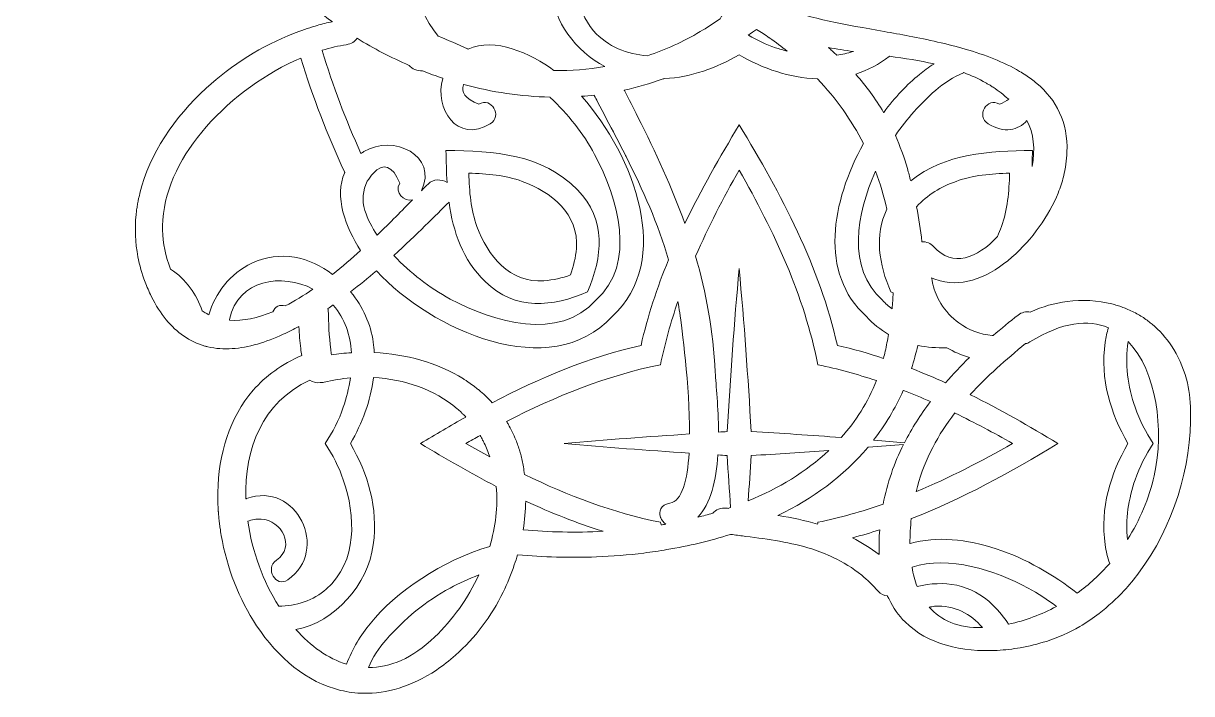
# Model space of a CAD drawing. Header units: inches. Extents: x -812 to 7891, y -3575 to 2748.
# Drawn here: x 3704.7 to 4146.3, y -1507 to -1253.6 of the extents above; entities that cross this region are included whole.
import ezdxf

# ---------------------------------------------------------------- set-up
doc = ezdxf.new("R2010")
doc.units = ezdxf.units.IN
doc.header["$MEASUREMENT"] = 0
doc.layers.add('Layer 1', color=7, linetype='Continuous')

# ---------------------------------------------------------------- blocks, each defined once
blk = doc.blocks.new('block 34')
at = {"layer": 'Layer 1', "lineweight": 0}
for points, knots in [([(4144.35, -1388.11), (4143.11, -1383.34), (4141.14, -1379.15), (4138.68, -1375.46), (4136.6, -1372.36), (4134.17, -1369.63), (4131.43, -1367.31), (4130.93, -1366.9), (4130.43, -1366.51), (4129.92, -1366.13), (4128.71, -1365.21), (4127.44, -1364.37), (4126.13, -1363.61), (4124.69, -1362.78), (4123.19, -1362.07), (4121.65, -1361.45), (4121.35, -1361.33), (4121.06, -1361.21), (4120.76, -1361.1), (4120.46, -1360.98), (4120.16, -1360.87), (4119.86, -1360.77), (4119.61, -1360.68), (4119.36, -1360.59), (4119.11, -1360.5), (4118.45, -1360.29), (4117.79, -1360.08), (4117.12, -1359.89), (4116.81, -1359.8), (4116.5, -1359.72), (4116.19, -1359.64), (4110.82, -1358.24), (4105.07, -1357.91), (4099.24, -1358.7), (4094.6, -1359.33), (4089.91, -1360.6), (4085.33, -1362.68), (4083.73, -1362.47), (4082.03, -1362.76), (4080.69, -1363.83), (4077.49, -1366.36), (4074.38, -1368.95), (4071.31, -1371.6), (4071.18, -1371.59), (4071.11, -1371.53), (4070.96, -1371.51), (4066.34, -1371.16), (4062.02, -1369.44), (4058.37, -1366.82), (4055.59, -1364.83), (4053.27, -1362.3), (4051.49, -1359.42), (4050.11, -1357.18), (4049.08, -1354.75), (4048.49, -1352.18), (4048.38, -1351.66), (4048.26, -1351.14), (4048.18, -1350.61), (4048.12, -1350.32), (4048.04, -1350.04), (4048, -1349.75), (4049.09, -1350.25), (4050.2, -1350.62), (4051.31, -1350.92), (4060.51, -1353.38), (4070.19, -1349.1), (4078.39, -1341.97), (4086.07, -1335.29), (4092.43, -1326.13), (4095.86, -1317.71), (4096.71, -1315.61), (4097.39, -1313.55), (4097.86, -1311.6), (4098.65, -1308.26), (4099.06, -1305.15), (4099.18, -1302.23), (4099.63, -1290.83), (4095.17, -1282.52), (4087.77, -1276.27), (4086.46, -1275.17), (4085.07, -1274.13), (4083.59, -1273.15), (4082.83, -1272.64), (4082.04, -1272.16), (4081.24, -1271.69), (4075.3, -1268.17), (4068.27, -1265.47), (4060.71, -1263.28), (4053.92, -1261.31), (4046.73, -1259.74), (4039.55, -1258.36), (4036.36, -1257.75), (4033.19, -1257.17), (4030.06, -1256.61), (4015.41, -1253.99), (4001.67, -1251.73), (3992.64, -1247.83), (3992.6, -1247.81), (3992.57, -1247.8), (3992.53, -1247.78), (3994.65, -1246.05), (3996.74, -1244.26), (3998.79, -1242.42), (4001.02, -1240.43), (4003.2, -1238.37), (4005.33, -1236.26), (4010.66, -1230.99), (4015.62, -1225.37), (4020.17, -1219.5), (4021.98, -1217.17), (4023.71, -1214.81), (4025.37, -1212.41), (4025.71, -1211.91), (4026.08, -1211.43), (4026.41, -1210.94), (4026.96, -1210.13), (4027.46, -1209.29), (4027.99, -1208.47), (4035.4, -1196.97), (4041.04, -1184.72), (4044.22, -1172.13), (4045.92, -1165.42), (4046.94, -1158.62), (4047.13, -1151.79), (4047.23, -1147.93), (4047.02, -1144.07), (4046.58, -1140.21), (4046.41, -1138.63), (4046.27, -1137.04), (4046, -1135.46), (4057.05, -1138.42), (4066.29, -1129.47), (4072.51, -1119.79), (4072.72, -1119.47), (4072.93, -1119.16), (4073.12, -1118.84), (4074.54, -1116.54), (4075.83, -1114.14), (4076.99, -1111.66), (4077.15, -1111.31), (4077.3, -1110.95), (4077.46, -1110.59), (4080.12, -1104.66), (4082.06, -1098.32), (4083.21, -1091.82), (4084.87, -1082.4), (4084.9, -1072.68), (4083.25, -1063.46), (4082.73, -1060.61), (4082.07, -1057.81), (4081.23, -1055.08), (4080.93, -1054.1), (4080.56, -1053.19), (4080.21, -1052.26), (4076.14, -1041.21), (4069.19, -1033.62), (4060.61, -1028.95), (4057.06, -1027.02), (4053.26, -1025.57), (4049.26, -1024.6), (4049.23, -1024.59), (4049.19, -1024.58), (4049.16, -1024.58), (4048.73, -1024.47), (4048.3, -1024.38), (4047.87, -1024.29), (4047.62, -1024.23), (4047.37, -1024.18), (4047.12, -1024.13), (4046.8, -1024.06), (4046.48, -1024), (4046.16, -1023.95), (4045.71, -1023.86), (4045.25, -1023.79), (4044.79, -1023.72), (4044.23, -1023.63), (4043.66, -1023.55), (4043.09, -1023.48), (4043.01, -1023.47), (4042.94, -1023.46), (4042.86, -1023.45), (4041.96, -1023.34), (4041.04, -1023.25), (4040.13, -1023.18), (4040.03, -1023.18), (4039.94, -1023.17), (4039.84, -1023.17), (4017.92, -1021.62), (3992.94, -1031.59), (3977.59, -1047.7), (3976.09, -1049.27), (3974.7, -1050.9), (3973.4, -1052.58), (3970, -1056.98), (3967.27, -1061.72), (3965.5, -1066.75), (3965.49, -1066.86), (3965.51, -1066.92), (3965.47, -1067.02), (3961.28, -1066.21), (3957.02, -1065.56), (3952.75, -1064.96), (3949.52, -1064.51), (3946.28, -1064.1), (3943.03, -1063.75), (3939.31, -1063.34), (3935.6, -1062.99), (3931.9, -1062.68), (3927.62, -1062.32), (3923.37, -1062.01), (3919.17, -1061.74), (3908.52, -1061.05), (3898.2, -1060.56), (3888.7, -1059.9), (3888.61, -1059.8), (3888.52, -1059.7), (3888.43, -1059.61), (3888.32, -1059.5), (3888.2, -1059.4), (3888.08, -1059.3), (3887.18, -1058.56), (3885.93, -1058.15), (3884.25, -1058.34), (3881.64, -1058.64), (3879.03, -1058.98), (3876.43, -1059.33), (3867.31, -1060.59), (3858.31, -1062.21), (3849.58, -1064.48), (3842.9, -1066.22), (3836.39, -1068.34), (3830.06, -1070.94), (3830.06, -1070.94), (3830.05, -1070.95), (3830.05, -1070.95), (3829.46, -1069.65), (3828.8, -1068.41), (3828.13, -1067.18), (3826.71, -1064.6), (3825.12, -1062.18), (3823.38, -1059.89), (3821.72, -1057.7), (3819.92, -1055.64), (3818, -1053.71), (3817.54, -1053.25), (3817.07, -1052.8), (3816.6, -1052.35), (3813.66, -1049.58), (3810.46, -1047.11), (3807.05, -1044.95), (3806.63, -1044.68), (3806.21, -1044.42), (3805.79, -1044.17), (3805.38, -1043.91), (3804.95, -1043.66), (3804.52, -1043.42), (3804.12, -1043.19), (3803.73, -1042.97), (3803.34, -1042.75), (3803.24, -1042.69), (3803.13, -1042.63), (3803.01, -1042.57), (3802.65, -1042.37), (3802.28, -1042.18), (3801.92, -1041.99), (3801.23, -1041.63), (3800.53, -1041.28), (3799.82, -1040.93), (3799.79, -1040.92), (3799.76, -1040.9), (3799.73, -1040.89), (3799.05, -1040.57), (3798.36, -1040.25), (3797.67, -1039.94), (3796.93, -1039.62), (3796.19, -1039.3), (3795.43, -1039.01), (3795.13, -1038.89), (3794.83, -1038.77), (3794.53, -1038.66), (3794.09, -1038.48), (3793.64, -1038.31), (3793.19, -1038.15), (3793.11, -1038.12), (3793.04, -1038.09), (3792.96, -1038.06), (3792.66, -1037.95), (3792.36, -1037.85), (3792.06, -1037.75), (3790.55, -1037.22), (3789.02, -1036.75), (3787.47, -1036.33), (3786.35, -1036.01), (3785.22, -1035.73), (3784.08, -1035.48), (3784.05, -1035.48), (3784.01, -1035.47), (3783.98, -1035.46), (3783.01, -1035.24), (3782.04, -1035.04), (3781.06, -1034.86), (3780.86, -1034.82), (3780.65, -1034.79), (3780.45, -1034.76), (3778.26, -1034.36), (3776.04, -1034.05), (3773.83, -1033.87), (3770.88, -1033.61), (3767.93, -1033.54), (3764.99, -1033.63), (3755.24, -1033.94), (3745.65, -1036.14), (3737.08, -1040.34), (3733.89, -1041.9), (3730.86, -1043.74), (3728.01, -1045.87), (3727.71, -1046.1), (3727.41, -1046.32), (3727.11, -1046.55), (3725.81, -1047.55), (3724.55, -1048.61), (3723.33, -1049.74), (3722.38, -1050.62), (3721.46, -1051.54), (3720.56, -1052.49), (3720.02, -1053.06), (3719.5, -1053.64), (3718.99, -1054.23), (3717.45, -1056.02), (3716, -1057.92), (3714.67, -1059.94), (3714.4, -1060.35), (3714.13, -1060.77), (3713.87, -1061.19), (3713.61, -1061.62), (3713.35, -1062.04), (3713.09, -1062.47), (3712.78, -1063), (3712.47, -1063.54), (3712.18, -1064.08), (3711.02, -1066.2), (3709.96, -1068.42), (3709.05, -1070.78), (3708.76, -1071.53), (3708.51, -1072.29), (3708.25, -1073.06), (3708.22, -1073.16), (3708.18, -1073.27), (3708.15, -1073.37), (3707.88, -1074.21), (3707.63, -1075.05), (3707.4, -1075.9), (3706.94, -1077.6), (3706.56, -1079.33), (3706.26, -1081.08), (3706.12, -1081.95), (3705.99, -1082.83), (3705.88, -1083.71), (3704.71, -1093.41), (3705.96, -1103.54), (3709.21, -1112.99), (3710.12, -1115.65), (3711.2, -1118.24), (3712.41, -1120.76), (3715.07, -1126.29), (3718.4, -1131.43), (3722.32, -1135.91), (3726.16, -1140.28), (3730.57, -1144), (3735.41, -1146.88), (3745.29, -1152.75), (3757.02, -1154.99), (3769.72, -1151.42), (3769.72, -1151.44), (3769.72, -1151.47), (3769.71, -1151.49), (3769.54, -1153.21), (3769.4, -1154.93), (3769.32, -1156.64), (3769.33, -1156.66), (3769.33, -1156.68), (3769.32, -1156.69), (3769.06, -1161.6), (3769.16, -1166.46), (3769.65, -1171.17), (3769.73, -1171.93), (3769.82, -1172.69), (3769.91, -1173.45), (3770.08, -1174.83), (3770.29, -1176.19), (3770.54, -1177.53), (3770.69, -1178.4), (3770.86, -1179.26), (3771.04, -1180.11), (3771.24, -1181.03), (3771.45, -1181.95), (3771.67, -1182.86), (3771.87, -1183.68), (3772.08, -1184.49), (3772.3, -1185.3), (3772.53, -1186.16), (3772.77, -1187.02), (3773.03, -1187.87), (3773.28, -1188.73), (3773.55, -1189.58), (3773.83, -1190.43), (3776.16, -1197.57), (3779.23, -1204.42), (3782.96, -1210.94), (3789.18, -1221.82), (3797.2, -1231.76), (3806.5, -1240.54), (3811.18, -1244.96), (3816.17, -1249.11), (3821.44, -1252.91), (3821.41, -1252.92), (3821.39, -1252.92), (3821.36, -1252.93), (3821.17, -1252.97), (3820.97, -1253.03), (3820.78, -1253.07), (3818.86, -1253.49), (3816.94, -1253.99), (3815.01, -1254.56), (3812.29, -1255.35), (3809.57, -1256.29), (3806.87, -1257.35), (3795.01, -1262.03), (3783.52, -1269.17), (3773.83, -1278.03), (3761.72, -1289.11), (3752.43, -1302.84), (3748.76, -1317.69), (3748.73, -1317.8), (3748.7, -1317.91), (3748.68, -1318.01), (3748.59, -1318.38), (3748.51, -1318.75), (3748.43, -1319.12), (3748.33, -1319.53), (3748.24, -1319.94), (3748.16, -1320.36), (3748.16, -1320.36), (3748.15, -1320.37), (3748.16, -1320.38), (3748.04, -1320.98), (3747.92, -1321.59), (3747.82, -1322.2), (3747.72, -1322.82), (3747.63, -1323.43), (3747.54, -1324.05), (3747.46, -1324.67), (3747.39, -1325.28), (3747.32, -1325.9), (3746.8, -1331.13), (3746.99, -1336.45), (3748.02, -1341.81), (3748.63, -1344.99), (3749.52, -1348.18), (3750.75, -1351.37), (3751.43, -1353.16), (3752.18, -1354.95), (3753.07, -1356.74), (3756.52, -1363.68), (3760.64, -1368.49), (3765.22, -1371.68), (3767.8, -1373.48), (3770.51, -1374.75), (3773.35, -1375.54), (3773.51, -1375.59), (3773.67, -1375.66), (3773.83, -1375.7), (3774.02, -1375.75), (3774.21, -1375.8), (3774.4, -1375.84), (3777.37, -1376.55), (3780.47, -1376.73), (3783.65, -1376.52), (3789.85, -1376.12), (3796.36, -1374.14), (3802.94, -1371.1), (3804.91, -1370.19), (3806.89, -1369.21), (3808.87, -1368.13), (3808.87, -1368.17), (3808.87, -1368.21), (3808.88, -1368.25), (3809.02, -1371.02), (3809.23, -1373.79), (3809.56, -1376.53), (3809.67, -1377.41), (3809.78, -1378.28), (3809.91, -1379.15), (3802.38, -1382.33), (3796.33, -1386.84), (3791.61, -1392.27), (3782.59, -1402.66), (3778.46, -1416.46), (3778.22, -1430.86), (3778.22, -1431.16), (3778.21, -1431.46), (3778.21, -1431.76), (3778.21, -1432.24), (3778.21, -1432.73), (3778.21, -1433.21), (3778.22, -1434.05), (3778.24, -1434.88), (3778.27, -1435.72), (3778.28, -1436.06), (3778.3, -1436.39), (3778.32, -1436.72), (3778.34, -1437.18), (3778.36, -1437.64), (3778.4, -1438.1), (3778.41, -1438.21), (3778.41, -1438.33), (3778.42, -1438.45), (3778.47, -1439.07), (3778.52, -1439.68), (3778.58, -1440.3), (3778.62, -1440.74), (3778.67, -1441.17), (3778.71, -1441.61), (3778.72, -1441.65), (3778.72, -1441.69), (3778.73, -1441.73), (3778.78, -1442.16), (3778.83, -1442.6), (3778.89, -1443.03), (3778.94, -1443.49), (3779, -1443.94), (3779.07, -1444.4), (3779.2, -1445.31), (3779.34, -1446.22), (3779.5, -1447.13), (3781.63, -1459.38), (3786.3, -1471.31), (3792.87, -1481.26), (3800.94, -1493.45), (3811.9, -1502.64), (3824.64, -1505.71), (3827.45, -1506.38), (3830.33, -1506.77), (3833.3, -1506.81), (3841.95, -1506.96), (3851.22, -1504.31), (3860.85, -1498.02), (3863.38, -1496.36), (3865.75, -1494.45), (3868.04, -1492.44), (3875.47, -1485.91), (3881.59, -1477.68), (3886.07, -1468.56), (3887.7, -1465.23), (3889.09, -1461.79), (3890.28, -1458.27), (3890.71, -1456.99), (3891.18, -1455.72), (3891.55, -1454.42), (3901.16, -1455.33), (3911.19, -1455.65), (3921.33, -1455.26), (3927.3, -1455.04), (3933.31, -1454.53), (3939.29, -1453.79), (3942.19, -1453.43), (3945.07, -1452.99), (3947.95, -1452.51), (3956.14, -1451.12), (3964.22, -1449.27), (3972.01, -1446.76), (3972.25, -1446.79), (3972.47, -1446.82), (3972.71, -1446.84), (3974.43, -1447.06), (3976.14, -1447.27), (3977.84, -1447.49), (3986.46, -1448.57), (3994.85, -1449.78), (4002.71, -1452.26), (4005.5, -1453.14), (4008.21, -1454.2), (4010.86, -1455.46), (4014.6, -1457.24), (4018.19, -1459.43), (4021.59, -1462.22), (4023.75, -1463.99), (4025.84, -1465.97), (4027.83, -1468.24), (4027.83, -1468.25), (4027.84, -1468.25), (4027.84, -1468.25), (4028.75, -1469.31), (4030, -1469.83), (4031.32, -1470.03), (4031.34, -1470.08), (4031.36, -1470.13), (4031.38, -1470.17), (4031.44, -1470.3), (4031.51, -1470.43), (4031.57, -1470.55), (4031.58, -1470.59), (4031.6, -1470.62), (4031.63, -1470.66), (4031.74, -1470.86), (4031.85, -1471.06), (4031.95, -1471.27), (4033.53, -1474.58), (4035.55, -1477.43), (4037.97, -1479.83), (4046.49, -1488.31), (4059.56, -1491.36), (4072.86, -1490.61), (4075.77, -1490.45), (4078.68, -1490.1), (4081.56, -1489.59), (4084.91, -1488.99), (4088.22, -1488.2), (4091.4, -1487.19), (4095.86, -1485.76), (4100.07, -1483.87), (4104.03, -1481.58), (4106.6, -1480.1), (4109.01, -1478.4), (4111.36, -1476.6), (4114.74, -1474.01), (4117.89, -1471.14), (4120.79, -1468), (4122.73, -1465.91), (4124.54, -1463.69), (4126.27, -1461.4), (4139.41, -1443.87), (4146.31, -1420.96), (4145.94, -1400.09), (4145.86, -1395.79), (4145.3, -1391.8), (4144.35, -1388.11)], [0, 0, 0, 0, 1, 1, 1, 2, 2, 2, 3, 3, 3, 4, 4, 4, 5, 5, 5, 6, 6, 6, 7, 7, 7, 8, 8, 8, 9, 9, 9, 10, 10, 10, 11, 11, 11, 12, 12, 12, 13, 13, 13, 14, 14, 14, 15, 15, 15, 16, 16, 16, 17, 17, 17, 18, 18, 18, 19, 19, 19, 20, 20, 20, 21, 21, 21, 22, 22, 22, 23, 23, 23, 24, 24, 24, 25, 25, 25, 26, 26, 26, 27, 27, 27, 28, 28, 28, 29, 29, 29, 30, 30, 30, 31, 31, 31, 32, 32, 32, 33, 33, 33, 34, 34, 34, 35, 35, 35, 36, 36, 36, 37, 37, 37, 38, 38, 38, 39, 39, 39, 40, 40, 40, 41, 41, 41, 42, 42, 42, 43, 43, 43, 44, 44, 44, 45, 45, 45, 46, 46, 46, 47, 47, 47, 48, 48, 48, 49, 49, 49, 50, 50, 50, 51, 51, 51, 52, 52, 52, 53, 53, 53, 54, 54, 54, 55, 55, 55, 56, 56, 56, 57, 57, 57, 58, 58, 58, 59, 59, 59, 60, 60, 60, 61, 61, 61, 62, 62, 62, 63, 63, 63, 64, 64, 64, 65, 65, 65, 66, 66, 66, 67, 67, 67, 68, 68, 68, 69, 69, 69, 70, 70, 70, 71, 71, 71, 72, 72, 72, 73, 73, 73, 74, 74, 74, 75, 75, 75, 76, 76, 76, 77, 77, 77, 78, 78, 78, 79, 79, 79, 80, 80, 80, 81, 81, 81, 82, 82, 82, 83, 83, 83, 84, 84, 84, 85, 85, 85, 86, 86, 86, 87, 87, 87, 88, 88, 88, 89, 89, 89, 90, 90, 90, 91, 91, 91, 92, 92, 92, 93, 93, 93, 94, 94, 94, 95, 95, 95, 96, 96, 96, 97, 97, 97, 98, 98, 98, 99, 99, 99, 100, 100, 100, 101, 101, 101, 102, 102, 102, 103, 103, 103, 104, 104, 104, 105, 105, 105, 106, 106, 106, 107, 107, 107, 108, 108, 108, 109, 109, 109, 110, 110, 110, 111, 111, 111, 112, 112, 112, 113, 113, 113, 114, 114, 114, 115, 115, 115, 116, 116, 116, 117, 117, 117, 118, 118, 118, 119, 119, 119, 120, 120, 120, 121, 121, 121, 122, 122, 122, 123, 123, 123, 124, 124, 124, 125, 125, 125, 126, 126, 126, 127, 127, 127, 128, 128, 128, 129, 129, 129, 130, 130, 130, 131, 131, 131, 132, 132, 132, 133, 133, 133, 134, 134, 134, 135, 135, 135, 136, 136, 136, 137, 137, 137, 138, 138, 138, 139, 139, 139, 140, 140, 140, 141, 141, 141, 142, 142, 142, 143, 143, 143, 144, 144, 144, 145, 145, 145, 146, 146, 146, 147, 147, 147, 148, 148, 148, 149, 149, 149, 150, 150, 150, 151, 151, 151, 152, 152, 152, 153, 153, 153, 154, 154, 154, 155, 155, 155, 156, 156, 156, 157, 157, 157, 158, 158, 158, 159, 159, 159, 160, 160, 160, 161, 161, 161, 162, 162, 162, 163, 163, 163, 164, 164, 164, 165, 165, 165, 166, 166, 166, 167, 167, 167, 168, 168, 168, 169, 169, 169, 170, 170, 170, 171, 171, 171, 172, 172, 172, 173, 173, 173, 174, 174, 174, 175, 175, 175, 176, 176, 176, 177, 177, 177, 178, 178, 178, 179, 179, 179, 180, 180, 180, 181, 181, 181, 182, 182, 182, 183, 183, 183, 184, 184, 184, 185, 185, 185, 186, 186, 186, 187, 187, 187, 188, 188, 188, 189, 189, 189, 190, 190, 190, 191, 191, 191, 192, 192, 192, 193, 193, 193, 194, 194, 194, 195, 195, 195, 196, 196, 196, 197, 197, 197, 198, 198, 198, 199, 199, 199, 200, 200, 200, 201, 201, 201, 202, 202, 202, 203, 203, 203, 204, 204, 204, 205, 205, 205, 206, 206, 206, 207, 207, 207, 208, 208, 208, 209, 209, 209, 210, 210, 210, 211, 211, 211, 212, 212, 212, 212]), ([(3975.77, -1210.94), (3979.21, -1223.92), (3977.63, -1237.95), (3968.62, -1250.89), (3968.39, -1251.23), (3968.24, -1251.54), (3968.08, -1251.87), (3965.52, -1253.61), (3963.01, -1255.23), (3960.56, -1256.68), (3954.08, -1260.52), (3947.39, -1263.52), (3940.57, -1265.81), (3932.94, -1265.25), (3925.69, -1262.52), (3920.25, -1256.33), (3916.82, -1252.41), (3914.64, -1247.16), (3914, -1241.85), (3913.99, -1241.8), (3913.99, -1241.76), (3913.98, -1241.71), (3917.16, -1241.61), (3920.21, -1241.15), (3923.16, -1240.39), (3923.17, -1240.44), (3923.18, -1240.48), (3923.2, -1240.53), (3923.31, -1240.94), (3923.5, -1241.37), (3923.8, -1241.8), (3934.94, -1257.8), (3961.36, -1245.16), (3954.49, -1226.11), (3948.98, -1210.84), (3934.39, -1208.15), (3922.37, -1213.51), (3922.34, -1213.53), (3922.32, -1213.54), (3922.29, -1213.55), (3922.23, -1212.68), (3922.19, -1211.81), (3922.13, -1210.94), (3922.09, -1210.45), (3922.08, -1209.96), (3922.03, -1209.47), (3922, -1209.06), (3921.97, -1208.61), (3921.94, -1208.17), (3921.95, -1208.18), (3921.97, -1208.18), (3921.98, -1208.19), (3934.08, -1213.78), (3948.92, -1211.19), (3954.49, -1195.77), (3958.29, -1185.22), (3951.89, -1176.66), (3943.53, -1173.81), (3943.5, -1173.8), (3943.47, -1173.79), (3943.44, -1173.78), (3943.56, -1173.63), (3943.7, -1173.49), (3943.82, -1173.34), (3944.22, -1172.83), (3944.46, -1172.34), (3944.61, -1171.85), (3948.81, -1174.29), (3952.75, -1177.15), (3956.34, -1180.37), (3956.44, -1180.46), (3956.54, -1180.55), (3956.64, -1180.64), (3957, -1180.95), (3957.35, -1181.28), (3957.7, -1181.61), (3958.12, -1182), (3958.53, -1182.39), (3958.93, -1182.79), (3959.54, -1183.4), (3960.15, -1184.01), (3960.74, -1184.64), (3960.87, -1184.78), (3961.01, -1184.92), (3961.13, -1185.06), (3968.09, -1192.58), (3973.26, -1201.48), (3975.77, -1210.94)], [0, 0, 0, 0, 1, 1, 1, 2, 2, 2, 3, 3, 3, 4, 4, 4, 5, 5, 5, 6, 6, 6, 7, 7, 7, 8, 8, 8, 9, 9, 9, 10, 10, 10, 11, 11, 11, 12, 12, 12, 13, 13, 13, 14, 14, 14, 15, 15, 15, 16, 16, 16, 17, 17, 17, 18, 18, 18, 19, 19, 19, 20, 20, 20, 21, 21, 21, 22, 22, 22, 23, 23, 23, 24, 24, 24, 25, 25, 25, 26, 26, 26, 27, 27, 27, 28, 28, 28, 29, 29, 29, 29]), ([(3854.01, -1209.62), (3854.09, -1209.37), (3854.17, -1209.12), (3854.26, -1208.87), (3854.41, -1208.43), (3854.56, -1207.99), (3854.72, -1207.55), (3854.94, -1206.93), (3855.18, -1206.3), (3855.42, -1205.67), (3855.66, -1205.07), (3855.9, -1204.47), (3856.16, -1203.87), (3860.99, -1192.48), (3868.93, -1182.12), (3878.76, -1174.67), (3887.05, -1180.33), (3895.67, -1185.94), (3905.34, -1188.53), (3905.35, -1188.56), (3905.35, -1188.58), (3905.36, -1188.61), (3905.79, -1190.29), (3906.32, -1191.99), (3907.12, -1193.66), (3907.95, -1195.43), (3909, -1197.05), (3910.14, -1198.58), (3910.77, -1202.64), (3910.85, -1207.43), (3910.93, -1210.94), (3910.97, -1212.16), (3911, -1213.24), (3911.06, -1214.06), (3911.23, -1216.55), (3911.35, -1219.05), (3911.46, -1221.55), (3909.74, -1223.54), (3908.27, -1225.77), (3907.12, -1228.22), (3906.65, -1229.2), (3906.31, -1230.19), (3905.98, -1231.18), (3900.44, -1229.67), (3895.08, -1226.77), (3890.25, -1224.34), (3885.53, -1221.97), (3880.6, -1226.93), (3882.49, -1230.64), (3882.55, -1230.78), (3882.63, -1230.93), (3882.73, -1231.07), (3883.19, -1231.75), (3883.9, -1232.37), (3884.91, -1232.88), (3891.07, -1235.98), (3897.67, -1239.2), (3904.55, -1240.78), (3904.55, -1240.81), (3904.55, -1240.85), (3904.56, -1240.88), (3905.03, -1252.93), (3913.51, -1264), (3924.46, -1269.89), (3918.11, -1270.96), (3911.7, -1271.44), (3905.29, -1271.39), (3896.45, -1264.82), (3882.94, -1258.69), (3872.83, -1263.31), (3872.75, -1263.27), (3872.68, -1263.21), (3872.59, -1263.17), (3868.94, -1261.48), (3865.26, -1259.89), (3861.56, -1258.33), (3851.55, -1245.93), (3849.21, -1230.79), (3852.25, -1216.23), (3852.39, -1215.52), (3852.55, -1214.81), (3852.74, -1214.1), (3852.91, -1213.41), (3853.09, -1212.73), (3853.28, -1212.04), (3853.28, -1212.01), (3853.29, -1211.98), (3853.3, -1211.94), (3853.52, -1211.16), (3853.76, -1210.39), (3854.01, -1209.62)], [0, 0, 0, 0, 1, 1, 1, 2, 2, 2, 3, 3, 3, 4, 4, 4, 5, 5, 5, 6, 6, 6, 7, 7, 7, 8, 8, 8, 9, 9, 9, 10, 10, 10, 11, 11, 11, 12, 12, 12, 13, 13, 13, 14, 14, 14, 15, 15, 15, 16, 16, 16, 17, 17, 17, 18, 18, 18, 19, 19, 19, 20, 20, 20, 21, 21, 21, 22, 22, 22, 23, 23, 23, 24, 24, 24, 25, 25, 25, 26, 26, 26, 27, 27, 27, 28, 28, 28, 29, 29, 29, 30, 30, 30, 30]), ([(3993.47, -1264.09), (3991.95, -1263.69), (3990.45, -1263.25), (3989, -1262.76), (3985.45, -1261.55), (3982.07, -1259.95), (3978.81, -1258.07), (3978.76, -1258.04), (3978.72, -1258.02), (3978.67, -1257.99), (3979.75, -1257.27), (3980.83, -1256.58), (3981.89, -1255.84), (3983.53, -1256.86), (3985.12, -1257.91), (3986.66, -1258.99), (3986.71, -1259.03), (3986.76, -1259.06), (3986.82, -1259.1), (3989.12, -1260.71), (3991.32, -1262.38), (3993.47, -1264.09)], [0, 0, 0, 0, 1, 1, 1, 2, 2, 2, 3, 3, 3, 4, 4, 4, 5, 5, 5, 6, 6, 6, 7, 7, 7, 7]), ([(3830.84, -1259.19), (3837.14, -1263.06), (3843.71, -1266.5), (3850.5, -1269.44), (3851.62, -1270.77), (3853.62, -1271.57), (3855.6, -1271.55), (3858.14, -1272.54), (3860.7, -1273.45), (3863.29, -1274.3), (3863.28, -1274.33), (3863.27, -1274.35), (3863.27, -1274.38), (3859.93, -1285.53), (3868.61, -1299.22), (3881.22, -1291.52), (3885.93, -1288.64), (3881.62, -1281.22), (3876.88, -1284.11), (3871.76, -1282.01), (3869.86, -1279.55), (3871.12, -1276.74), (3871.12, -1276.71), (3871.14, -1276.68), (3871.15, -1276.65), (3881.9, -1279.55), (3892.88, -1281.2), (3903.78, -1281.45), (3903.82, -1281.49), (3903.86, -1281.53), (3903.9, -1281.57), (3910.56, -1287.87), (3916.3, -1295.03), (3920.65, -1303.16), (3929.43, -1319.57), (3936.7, -1344.36), (3921.12, -1358.23), (3907.26, -1373.81), (3882.46, -1366.54), (3866.05, -1357.76), (3858.08, -1353.49), (3851.04, -1347.88), (3844.82, -1341.38), (3844.79, -1341.35), (3844.76, -1341.32), (3844.73, -1341.29), (3853.32, -1333.49), (3860.62, -1326.09), (3865.61, -1321.1), (3865.62, -1321.14), (3865.62, -1321.19), (3865.63, -1321.23), (3867.15, -1332.35), (3870.71, -1342.8), (3879.37, -1351.29), (3890.61, -1362.31), (3904.9, -1360.67), (3918, -1355.11), (3923.56, -1342.01), (3925.2, -1327.72), (3914.18, -1316.48), (3900.8, -1302.83), (3882.52, -1301.81), (3864.46, -1301.57), (3864.52, -1305.61), (3864.62, -1309.66), (3864.88, -1313.66), (3862.73, -1312.42), (3859.71, -1312.26), (3857.67, -1314.3), (3856.89, -1315.07), (3856.05, -1315.92), (3855.18, -1316.81), (3861.63, -1303.58), (3844.45, -1295.25), (3833.45, -1302.03), (3833.05, -1302.28), (3832.68, -1302.54), (3832.31, -1302.8), (3826.57, -1290.1), (3821.68, -1277.08), (3817.65, -1263.81), (3817.64, -1263.78), (3817.63, -1263.76), (3817.62, -1263.73), (3820.74, -1262.77), (3823.82, -1262.04), (3826.78, -1261.61), (3828.69, -1261.34), (3830.01, -1260.37), (3830.84, -1259.19)], [0, 0, 0, 0, 1, 1, 1, 2, 2, 2, 3, 3, 3, 4, 4, 4, 5, 5, 5, 6, 6, 6, 7, 7, 7, 8, 8, 8, 9, 9, 9, 10, 10, 10, 11, 11, 11, 12, 12, 12, 13, 13, 13, 14, 14, 14, 15, 15, 15, 16, 16, 16, 17, 17, 17, 18, 18, 18, 19, 19, 19, 20, 20, 20, 21, 21, 21, 22, 22, 22, 23, 23, 23, 24, 24, 24, 25, 25, 25, 26, 26, 26, 27, 27, 27, 28, 28, 28, 29, 29, 29, 30, 30, 30, 30]), ([(4018.24, -1264.23), (4016.29, -1264.88), (4014.28, -1265.31), (4012.24, -1265.59), (4012.24, -1265.59), (4012.21, -1265.59), (4012.21, -1265.59), (4011.71, -1265.14), (4011.22, -1264.68), (4010.73, -1264.23), (4010.62, -1264.12), (4010.5, -1264.02), (4010.38, -1263.92), (4009.97, -1263.54), (4009.56, -1263.18), (4009.14, -1262.82), (4009.1, -1262.78), (4009.07, -1262.75), (4009.03, -1262.72), (4012.12, -1263.27), (4015.27, -1263.74), (4018.44, -1264.17), (4018.37, -1264.19), (4018.31, -1264.21), (4018.24, -1264.23)], [0, 0, 0, 0, 1, 1, 1, 2, 2, 2, 3, 3, 3, 4, 4, 4, 5, 5, 5, 6, 6, 6, 7, 7, 7, 8, 8, 8, 8]), ([(3757.33, -1329.6), (3757.34, -1329.31), (3757.35, -1329.03), (3757.37, -1328.75), (3757.38, -1328.44), (3757.4, -1328.13), (3757.43, -1327.82), (3758.32, -1315.29), (3764.69, -1303.12), (3773.83, -1292.67), (3783.67, -1281.42), (3796.71, -1272.19), (3809.58, -1266.67), (3809.59, -1266.7), (3809.6, -1266.74), (3809.61, -1266.77), (3814.11, -1281.4), (3819.59, -1295.72), (3826.06, -1309.7), (3826.11, -1309.79), (3826.16, -1309.86), (3826.21, -1309.94), (3822.07, -1318.97), (3826.53, -1330.72), (3832.21, -1339.42), (3828.8, -1342.51), (3825.25, -1345.57), (3821.62, -1348.45), (3812.98, -1341.87), (3801.86, -1339.17), (3791.11, -1344.23), (3782.87, -1348.1), (3777.09, -1355.65), (3774.87, -1363.7), (3774.52, -1363.53), (3774.17, -1363.35), (3773.83, -1363.16), (3773.33, -1362.89), (3772.83, -1362.57), (3772.34, -1362.25), (3770.28, -1356.06), (3766.14, -1350.31), (3760.39, -1346.44), (3758.39, -1341.55), (3757.42, -1336.61), (3757.32, -1331.71), (3757.31, -1331.01), (3757.31, -1330.3), (3757.33, -1329.6)], [0, 0, 0, 0, 1, 1, 1, 2, 2, 2, 3, 3, 3, 4, 4, 4, 5, 5, 5, 6, 6, 6, 7, 7, 7, 8, 8, 8, 9, 9, 9, 10, 10, 10, 11, 11, 11, 12, 12, 12, 13, 13, 13, 14, 14, 14, 15, 15, 15, 16, 16, 16, 16]), ([(3954.77, -1329.23), (3949.91, -1315.69), (3943.8, -1302.52), (3936.91, -1288.81), (3935.28, -1285.56), (3933.6, -1282.28), (3931.88, -1278.95), (3931.86, -1278.92), (3931.85, -1278.88), (3931.83, -1278.85), (3936.69, -1277.78), (3941.62, -1276.28), (3946.57, -1274.48), (3946.74, -1274.47), (3946.92, -1274.46), (3947.09, -1274.45), (3957.25, -1273.88), (3966.6, -1270.45), (3975.29, -1265.45), (3984.37, -1270.68), (3994.17, -1274.17), (4004.87, -1274.49), (4011.95, -1281.94), (4017.77, -1290.16), (4022.27, -1299.03), (4010.13, -1320.9), (4005.39, -1348.15), (4023.36, -1364.33), (4025.89, -1367.14), (4028.71, -1369.36), (4031.71, -1371.12), (4031.34, -1373.25), (4030.99, -1375.37), (4030.51, -1377.51), (4030.31, -1378.44), (4030.04, -1379.31), (4029.8, -1380.21), (4024.08, -1378.32), (4018.29, -1376.62), (4012.4, -1375.3), (4005.74, -1345.58), (3991.23, -1318.15), (3975.29, -1291.94), (3967.93, -1304.06), (3960.9, -1316.45), (3954.78, -1329.2), (3954.78, -1329.21), (3954.77, -1329.22), (3954.77, -1329.23)], [0, 0, 0, 0, 1, 1, 1, 2, 2, 2, 3, 3, 3, 4, 4, 4, 5, 5, 5, 6, 6, 6, 7, 7, 7, 8, 8, 8, 9, 9, 9, 10, 10, 10, 11, 11, 11, 12, 12, 12, 13, 13, 13, 14, 14, 14, 15, 15, 15, 16, 16, 16, 16]), ([(4048.87, -1268.93), (4046.87, -1270.2), (4045.03, -1271.54), (4043.41, -1272.86), (4038.78, -1276.62), (4034.16, -1281.55), (4029.93, -1287.2), (4029.92, -1287.22), (4029.9, -1287.23), (4029.89, -1287.25), (4026.81, -1281.97), (4023.28, -1277.17), (4019.33, -1272.76), (4019.34, -1272.76), (4019.34, -1272.76), (4019.35, -1272.75), (4023.89, -1271.33), (4028.23, -1269.04), (4032.03, -1266.04), (4032.06, -1266.02), (4032.08, -1266), (4032.11, -1265.98), (4037.83, -1266.76), (4043.49, -1267.64), (4048.95, -1268.88), (4048.92, -1268.9), (4048.9, -1268.91), (4048.87, -1268.93)], [0, 0, 0, 0, 1, 1, 1, 2, 2, 2, 3, 3, 3, 4, 4, 4, 5, 5, 5, 6, 6, 6, 7, 7, 7, 8, 8, 8, 9, 9, 9, 9]), ([(4077.18, -1282.27), (4076.24, -1282.91), (4075.12, -1283.53), (4073.7, -1284.11), (4068.97, -1281.22), (4064.66, -1288.64), (4069.37, -1291.52), (4075.5, -1295.26), (4080.7, -1293.95), (4084.05, -1290.33), (4086.75, -1295), (4087.17, -1301.18), (4085.99, -1307.66), (4086.06, -1305.63), (4086.1, -1303.6), (4086.12, -1301.57), (4069.71, -1301.78), (4053.12, -1302.69), (4040.19, -1313.09), (4040.17, -1313.1), (4040.14, -1313.12), (4040.12, -1313.14), (4039.72, -1311.58), (4039.33, -1310.01), (4038.89, -1308.47), (4037.61, -1304.01), (4036.06, -1299.88), (4034.32, -1295.96), (4034.34, -1295.94), (4034.35, -1295.91), (4034.37, -1295.89), (4038.64, -1289.61), (4043.73, -1283.94), (4049.47, -1278.93), (4052.67, -1276.12), (4056.24, -1273.86), (4060.11, -1272.2), (4060.13, -1272.19), (4060.15, -1272.18), (4060.17, -1272.17), (4063.08, -1273.26), (4065.88, -1274.53), (4068.55, -1276.05), (4068.9, -1276.25), (4069.25, -1276.45), (4069.6, -1276.66), (4069.94, -1276.86), (4070.28, -1277.07), (4070.62, -1277.28), (4070.84, -1277.42), (4071.07, -1277.56), (4071.29, -1277.71), (4073.35, -1279.07), (4075.32, -1280.58), (4077.18, -1282.27)], [0, 0, 0, 0, 1, 1, 1, 2, 2, 2, 3, 3, 3, 4, 4, 4, 5, 5, 5, 6, 6, 6, 7, 7, 7, 8, 8, 8, 9, 9, 9, 10, 10, 10, 11, 11, 11, 12, 12, 12, 13, 13, 13, 14, 14, 14, 15, 15, 15, 16, 16, 16, 17, 17, 17, 18, 18, 18, 18]), ([(3948.57, -1342.98), (3944.25, -1353.47), (3940.67, -1364.23), (3938.19, -1375.3), (3918.55, -1379.7), (3899.91, -1387.56), (3881.96, -1396.97), (3881.95, -1396.97), (3881.95, -1396.98), (3881.94, -1396.98), (3880.57, -1395.48), (3879.11, -1394.08), (3877.57, -1392.76), (3877.19, -1392.43), (3876.8, -1392.11), (3876.41, -1391.79), (3876.01, -1391.47), (3875.61, -1391.16), (3875.21, -1390.85), (3874.52, -1390.32), (3873.8, -1389.81), (3873.08, -1389.31), (3872.74, -1389.08), (3872.4, -1388.86), (3872.06, -1388.63), (3871.71, -1388.41), (3871.37, -1388.19), (3871.02, -1387.97), (3861.22, -1381.84), (3849.34, -1378.57), (3837.31, -1378.01), (3837.24, -1376.7), (3837.16, -1375.4), (3836.98, -1374.07), (3836.07, -1367.27), (3832.97, -1360.66), (3828.51, -1355.16), (3828.48, -1355.12), (3828.45, -1355.09), (3828.42, -1355.05), (3831.78, -1352.46), (3835.03, -1349.78), (3838.18, -1347.08), (3838.21, -1347.11), (3838.24, -1347.15), (3838.27, -1347.18), (3858.73, -1369.49), (3904.18, -1389.91), (3927.22, -1364.33), (3950.58, -1343.31), (3935.6, -1303.59), (3915.84, -1281.26), (3915.79, -1281.2), (3915.75, -1281.15), (3915.7, -1281.1), (3917.29, -1280.99), (3918.89, -1280.9), (3920.46, -1280.72), (3920.48, -1280.75), (3920.49, -1280.79), (3920.51, -1280.82), (3920.92, -1281.61), (3921.33, -1282.39), (3921.74, -1283.17), (3924.05, -1287.58), (3926.35, -1291.92), (3928.59, -1296.23), (3929.81, -1298.58), (3931.01, -1300.92), (3932.2, -1303.25), (3932.31, -1303.45), (3932.41, -1303.66), (3932.51, -1303.87), (3938.92, -1316.59), (3944.64, -1329.27), (3948.57, -1342.98)], [0, 0, 0, 0, 1, 1, 1, 2, 2, 2, 3, 3, 3, 4, 4, 4, 5, 5, 5, 6, 6, 6, 7, 7, 7, 8, 8, 8, 9, 9, 9, 10, 10, 10, 11, 11, 11, 12, 12, 12, 13, 13, 13, 14, 14, 14, 15, 15, 15, 16, 16, 16, 17, 17, 17, 18, 18, 18, 19, 19, 19, 20, 20, 20, 21, 21, 21, 22, 22, 22, 23, 23, 23, 24, 24, 24, 25, 25, 25, 25]), ([(3851.82, -1320.25), (3847.94, -1324.22), (3843.38, -1328.87), (3838.39, -1333.65), (3836.47, -1330.74), (3834.89, -1327.62), (3833.81, -1324.26), (3832.59, -1320.48), (3833.05, -1316.7), (3834.72, -1313.18), (3835.44, -1312.21), (3836.17, -1311.25), (3836.89, -1310.28), (3840.87, -1306.03), (3844.24, -1307.27), (3847, -1313.99), (3844.79, -1317.61), (3848.61, -1320.97), (3851.82, -1320.25)], [0, 0, 0, 0, 1, 1, 1, 2, 2, 2, 3, 3, 3, 4, 4, 4, 5, 5, 5, 6, 6, 6, 6]), ([(3873.08, -1310.19), (3880.01, -1310.36), (3886.91, -1311), (3893.3, -1313.28), (3904.19, -1317.16), (3914.8, -1325.77), (3913.75, -1338.61), (3913.47, -1342.1), (3912.68, -1345.44), (3911.56, -1348.67), (3908.34, -1349.79), (3904.99, -1350.58), (3901.5, -1350.86), (3888.66, -1351.91), (3880.06, -1341.3), (3876.18, -1330.41), (3873.89, -1324.01), (3873.25, -1317.12), (3873.08, -1310.19)], [0, 0, 0, 0, 1, 1, 1, 2, 2, 2, 3, 3, 3, 4, 4, 4, 5, 5, 5, 6, 6, 6, 6]), ([(3958.83, -1341.55), (3963.66, -1330.45), (3969.25, -1319.64), (3975.29, -1309.04), (3988.53, -1332.27), (3999.81, -1356.47), (4005.06, -1382.63), (4012.58, -1384.14), (4019.92, -1386.2), (4027.14, -1388.61), (4023.94, -1396.79), (4019.39, -1403.92), (4013.86, -1410.14), (4002.53, -1409.29), (3991.18, -1408.52), (3979.83, -1407.87), (3978.65, -1387.3), (3977.16, -1366.75), (3975.29, -1346.23), (3973.42, -1366.75), (3971.93, -1387.3), (3970.76, -1407.87), (3969.68, -1407.93), (3968.6, -1408.02), (3967.53, -1408.08), (3967.53, -1408.08), (3967.47, -1408.08), (3967.47, -1408.08), (3967.41, -1398.88), (3966.51, -1390.24), (3966.27, -1385.44), (3965.46, -1369.6), (3962.8, -1355.29), (3958.8, -1341.61), (3958.81, -1341.59), (3958.82, -1341.57), (3958.83, -1341.55)], [0, 0, 0, 0, 1, 1, 1, 2, 2, 2, 3, 3, 3, 4, 4, 4, 5, 5, 5, 6, 6, 6, 7, 7, 7, 8, 8, 8, 9, 9, 9, 10, 10, 10, 11, 11, 11, 12, 12, 12, 12]), ([(4032.59, -1355.11), (4032.9, -1355.24), (4033.21, -1355.36), (4033.52, -1355.49), (4033.41, -1357.49), (4033.26, -1359.5), (4033.06, -1361.53), (4031.8, -1360.55), (4030.58, -1359.49), (4029.46, -1358.23), (4015.77, -1346.04), (4019.73, -1325.42), (4026.85, -1309.46), (4028.6, -1314.12), (4030.05, -1318.9), (4031.14, -1323.82), (4026.26, -1333.59), (4028.18, -1344.73), (4032.59, -1355.11)], [0, 0, 0, 0, 1, 1, 1, 2, 2, 2, 3, 3, 3, 4, 4, 4, 5, 5, 5, 6, 6, 6, 6]), ([(4048.8, -1337.92), (4047.67, -1336.63), (4046.05, -1336.11), (4044.43, -1336.1), (4044.43, -1336.1), (4044.36, -1336.1), (4044.36, -1336.1), (4043.86, -1331.66), (4043.16, -1327.24), (4042.32, -1322.89), (4042.32, -1322.89), (4042.38, -1322.83), (4042.38, -1322.83), (4046.27, -1318.47), (4051.74, -1315.26), (4057.28, -1313.28), (4063.68, -1311), (4070.58, -1310.36), (4077.51, -1310.19), (4077.34, -1317.12), (4076.69, -1324.01), (4074.41, -1330.41), (4073.97, -1331.65), (4073.46, -1332.88), (4072.9, -1334.1), (4065.29, -1342.41), (4055.95, -1345.98), (4048.8, -1337.92)], [0, 0, 0, 0, 1, 1, 1, 2, 2, 2, 3, 3, 3, 4, 4, 4, 5, 5, 5, 6, 6, 6, 7, 7, 7, 8, 8, 8, 9, 9, 9, 9]), ([(3782.63, -1365.76), (3782.64, -1365.68), (3782.65, -1365.6), (3782.67, -1365.52), (3785.79, -1350.16), (3802.53, -1347.99), (3814.19, -1353.99), (3810.7, -1356.41), (3807.18, -1358.58), (3803.69, -1360.39), (3801.66, -1359.62), (3799.83, -1360.81), (3798.97, -1362.57), (3793.32, -1364.94), (3787.8, -1366.17), (3782.63, -1365.76)], [0, 0, 0, 0, 1, 1, 1, 2, 2, 2, 3, 3, 3, 4, 4, 4, 5, 5, 5, 5]), ([(3819.93, -1361.82), (3819.91, -1361.7), (3819.86, -1361.6), (3819.83, -1361.5), (3819.83, -1361.5), (3819.82, -1361.5), (3819.82, -1361.5), (3819.81, -1361.46), (3819.8, -1361.43), (3819.79, -1361.39), (3820.45, -1360.93), (3821.1, -1360.43), (3821.77, -1359.96), (3821.8, -1360), (3821.84, -1360.04), (3821.87, -1360.08), (3826.29, -1365.21), (3828.31, -1371.51), (3828.73, -1378.08), (3826.2, -1378.23), (3823.67, -1378.46), (3821.19, -1378.85), (3821.08, -1378.19), (3820.99, -1377.53), (3820.9, -1376.86), (3820.23, -1371.89), (3820.13, -1366.79), (3819.93, -1361.85), (3819.93, -1361.85), (3819.93, -1361.82), (3819.93, -1361.82)], [0, 0, 0, 0, 1, 1, 1, 2, 2, 2, 3, 3, 3, 4, 4, 4, 5, 5, 5, 6, 6, 6, 7, 7, 7, 8, 8, 8, 9, 9, 9, 10, 10, 10, 10]), ([(3892.38, -1415.36), (3891.94, -1413.86), (3891.43, -1412.41), (3890.86, -1411.01), (3890.44, -1409.96), (3889.98, -1408.93), (3889.48, -1407.93), (3889.41, -1407.79), (3889.34, -1407.66), (3889.28, -1407.53), (3888.9, -1406.77), (3888.5, -1406.03), (3888.08, -1405.31), (3887.85, -1404.89), (3887.6, -1404.47), (3887.35, -1404.05), (3905.86, -1394.54), (3925.09, -1386.74), (3945.53, -1382.63), (3947.17, -1374.46), (3949.45, -1366.5), (3952.14, -1358.68), (3952.38, -1360.09), (3952.61, -1361.5), (3952.81, -1362.94), (3953.57, -1368.49), (3956.6, -1390.52), (3956.55, -1408.79), (3940.73, -1409.81), (3924.91, -1410.96), (3909.13, -1412.4), (3924.84, -1413.83), (3940.59, -1414.98), (3956.34, -1416), (3955.73, -1426.27), (3953.71, -1434.12), (3949.06, -1434.98), (3945.54, -1435.62), (3944.72, -1438.05), (3945.55, -1440.25), (3945.57, -1440.31), (3945.59, -1440.37), (3945.62, -1440.43), (3946, -1441.36), (3946.68, -1442.24), (3947.57, -1442.91), (3947.54, -1442.92), (3947.51, -1442.92), (3947.48, -1442.92), (3946.91, -1443.03), (3946.33, -1443.1), (3945.76, -1443.2), (3945.69, -1442.85), (3945.59, -1442.51), (3945.53, -1442.17), (3927.6, -1438.57), (3910.6, -1432.11), (3894.2, -1424.15), (3894.17, -1424.13), (3894.13, -1424.12), (3894.1, -1424.1), (3893.98, -1423.14), (3893.9, -1422.16), (3893.74, -1421.2), (3893.46, -1419.59), (3893.11, -1418.02), (3892.7, -1416.5), (3892.6, -1416.12), (3892.49, -1415.74), (3892.38, -1415.36)], [0, 0, 0, 0, 1, 1, 1, 2, 2, 2, 3, 3, 3, 4, 4, 4, 5, 5, 5, 6, 6, 6, 7, 7, 7, 8, 8, 8, 9, 9, 9, 10, 10, 10, 11, 11, 11, 12, 12, 12, 13, 13, 13, 14, 14, 14, 15, 15, 15, 16, 16, 16, 17, 17, 17, 18, 18, 18, 19, 19, 19, 20, 20, 20, 21, 21, 21, 22, 22, 22, 23, 23, 23, 23]), ([(4039.84, -1450.22), (4039.81, -1447.08), (4040, -1443.91), (4040.36, -1440.79), (4040.39, -1440.78), (4040.42, -1440.77), (4040.45, -1440.75), (4059.66, -1433.27), (4078, -1423.19), (4095.76, -1412.4), (4084.99, -1405.85), (4073.98, -1399.58), (4062.73, -1393.97), (4062.69, -1393.95), (4062.66, -1393.93), (4062.62, -1393.91), (4068.94, -1386.96), (4076.12, -1380.67), (4083.55, -1374.64), (4084.11, -1374.5), (4084.64, -1374.34), (4085.17, -1374.01), (4097.48, -1366.35), (4107.33, -1365.39), (4114.86, -1368.61), (4114.85, -1368.63), (4114.85, -1368.65), (4114.84, -1368.67), (4114.3, -1370.45), (4113.85, -1372.25), (4113.61, -1374.07), (4111.71, -1388.25), (4115.62, -1400.9), (4122.25, -1412.4), (4115.62, -1423.91), (4111.71, -1436.55), (4113.61, -1450.74), (4113.92, -1453.1), (4114.53, -1455.44), (4115.33, -1457.72), (4111.67, -1461.95), (4107.55, -1465.75), (4103.06, -1469.02), (4085.65, -1455.05), (4059.98, -1444.47), (4039.91, -1450.2), (4039.89, -1450.21), (4039.86, -1450.21), (4039.84, -1450.22)], [0, 0, 0, 0, 1, 1, 1, 2, 2, 2, 3, 3, 3, 4, 4, 4, 5, 5, 5, 6, 6, 6, 7, 7, 7, 8, 8, 8, 9, 9, 9, 10, 10, 10, 11, 11, 11, 12, 12, 12, 13, 13, 13, 14, 14, 14, 15, 15, 15, 16, 16, 16, 16]), ([(4062.29, -1379.91), (4059.15, -1383), (4056.16, -1386.18), (4053.32, -1389.46), (4049.12, -1387.54), (4044.87, -1385.77), (4040.59, -1384.09), (4040.54, -1384.08), (4040.5, -1384.06), (4040.45, -1384.04), (4041.36, -1381.17), (4042.13, -1378.26), (4042.77, -1375.31), (4042.81, -1375.32), (4042.86, -1375.33), (4042.9, -1375.33), (4046.34, -1376.03), (4049.93, -1376.29), (4053.59, -1376.16), (4053.59, -1376.16), (4053.74, -1376.16), (4053.74, -1376.16), (4056.41, -1377.75), (4059.3, -1379.01), (4062.36, -1379.84), (4062.34, -1379.86), (4062.31, -1379.89), (4062.29, -1379.91)], [0, 0, 0, 0, 1, 1, 1, 2, 2, 2, 3, 3, 3, 4, 4, 4, 5, 5, 5, 6, 6, 6, 7, 7, 7, 8, 8, 8, 9, 9, 9, 9]), ([(4122.03, -1448.73), (4121.16, -1441.2), (4122.53, -1433.19), (4124.94, -1426.11), (4126.59, -1421.26), (4128.97, -1416.72), (4131.79, -1412.4), (4128.97, -1408.09), (4126.59, -1403.54), (4124.94, -1398.69), (4122.29, -1390.92), (4120.89, -1382.03), (4122.34, -1373.88), (4133.07, -1384.98), (4136.06, -1407.16), (4132.14, -1424.57), (4130.2, -1433.22), (4126.7, -1441.39), (4122.03, -1448.73)], [0, 0, 0, 0, 1, 1, 1, 2, 2, 2, 3, 3, 3, 4, 4, 4, 5, 5, 5, 6, 6, 6, 6]), ([(3788.79, -1433.3), (3788.19, -1414.47), (3795.06, -1396.7), (3813.02, -1388.49), (3814.11, -1389.23), (3815.45, -1389.51), (3816.84, -1389.37), (3817.34, -1389.37), (3817.85, -1389.34), (3818.4, -1389.2), (3821.67, -1388.4), (3825, -1387.88), (3828.33, -1387.59), (3828.33, -1387.62), (3828.32, -1387.66), (3828.31, -1387.69), (3827.77, -1391.48), (3826.84, -1395.19), (3825.65, -1398.69), (3824, -1403.54), (3821.61, -1408.09), (3818.8, -1412.4), (3821.61, -1416.72), (3824, -1421.26), (3825.65, -1426.11), (3830.31, -1439.81), (3831.14, -1456.97), (3819.22, -1467.44), (3814.44, -1471.63), (3807.69, -1473.98), (3801.25, -1473.9), (3795.36, -1464.5), (3791.21, -1453.2), (3789.55, -1441.81), (3791, -1441.17), (3792.67, -1440.85), (3794.59, -1440.96), (3802.29, -1441.39), (3807.8, -1451.31), (3800.36, -1456.49), (3795.85, -1459.63), (3800.13, -1467.07), (3804.69, -1463.9), (3820.69, -1452.75), (3808.05, -1426.34), (3789, -1433.21), (3788.93, -1433.24), (3788.88, -1433.28), (3788.8, -1433.3), (3788.8, -1433.3), (3788.79, -1433.3), (3788.79, -1433.3)], [0, 0, 0, 0, 1, 1, 1, 2, 2, 2, 3, 3, 3, 4, 4, 4, 5, 5, 5, 6, 6, 6, 7, 7, 7, 8, 8, 8, 9, 9, 9, 10, 10, 10, 11, 11, 11, 12, 12, 12, 13, 13, 13, 14, 14, 14, 15, 15, 15, 16, 16, 16, 17, 17, 17, 17]), ([(3880.99, -1451.33), (3863.01, -1456.55), (3845.5, -1468.52), (3835.75, -1480.51), (3832.42, -1484.61), (3829.02, -1490.06), (3826.86, -1495.82), (3819.83, -1493.69), (3813.32, -1489.01), (3807.76, -1482.69), (3822.47, -1479.94), (3834.97, -1465.7), (3836.98, -1450.74), (3838.88, -1436.55), (3834.97, -1423.91), (3828.34, -1412.4), (3832.8, -1404.67), (3835.97, -1396.41), (3837.03, -1387.53), (3837.04, -1387.51), (3837.04, -1387.49), (3837.04, -1387.47), (3848.84, -1388.08), (3860.12, -1391.98), (3868.63, -1399.22), (3869.14, -1399.66), (3869.65, -1400.11), (3870.14, -1400.56), (3870.39, -1400.79), (3870.64, -1401.02), (3870.88, -1401.26), (3871.07, -1401.44), (3871.25, -1401.63), (3871.43, -1401.81), (3871.61, -1402), (3871.8, -1402.19), (3871.98, -1402.38), (3866.2, -1405.62), (3860.48, -1408.97), (3854.83, -1412.4), (3864.2, -1418.09), (3873.72, -1423.59), (3883.45, -1428.62), (3884.14, -1436.2), (3883.17, -1443.9), (3880.99, -1451.33)], [0, 0, 0, 0, 1, 1, 1, 2, 2, 2, 3, 3, 3, 4, 4, 4, 5, 5, 5, 6, 6, 6, 7, 7, 7, 8, 8, 8, 9, 9, 9, 10, 10, 10, 11, 11, 11, 12, 12, 12, 13, 13, 13, 14, 14, 14, 15, 15, 15, 15]), ([(4026.02, -1411.13), (4030.43, -1405.49), (4034.25, -1399.25), (4037.31, -1392.29), (4037.36, -1392.31), (4037.41, -1392.33), (4037.46, -1392.35), (4040.86, -1393.68), (4044.23, -1395.08), (4047.57, -1396.56), (4043.85, -1401.5), (4040.55, -1406.67), (4037.77, -1412.1), (4033.95, -1411.76), (4030.13, -1411.47), (4026.3, -1411.15), (4026.21, -1411.15), (4026.11, -1411.14), (4026.02, -1411.13)], [0, 0, 0, 0, 1, 1, 1, 2, 2, 2, 3, 3, 3, 4, 4, 4, 5, 5, 5, 6, 6, 6, 6]), ([(4042.21, -1430.58), (4042.36, -1429.94), (4042.52, -1429.31), (4042.69, -1428.69), (4045.53, -1418.09), (4050.52, -1409), (4056.79, -1400.85), (4056.83, -1400.87), (4056.86, -1400.89), (4056.9, -1400.9), (4064.26, -1404.48), (4071.51, -1408.33), (4078.65, -1412.4), (4066.83, -1419.13), (4054.77, -1425.34), (4042.32, -1430.53), (4042.28, -1430.55), (4042.25, -1430.56), (4042.21, -1430.58)], [0, 0, 0, 0, 1, 1, 1, 2, 2, 2, 3, 3, 3, 4, 4, 4, 5, 5, 5, 6, 6, 6, 6]), ([(3881.04, -1417.45), (3877.98, -1415.8), (3874.95, -1414.12), (3871.93, -1412.4), (3873.72, -1411.39), (3875.53, -1410.4), (3877.34, -1409.4), (3877.35, -1409.39), (3877.36, -1409.39), (3877.37, -1409.38), (3877.7, -1409.93), (3878.02, -1410.49), (3878.31, -1411.07), (3878.44, -1411.3), (3878.56, -1411.54), (3878.68, -1411.78), (3878.77, -1411.94), (3878.85, -1412.1), (3878.92, -1412.26), (3879.72, -1413.91), (3880.42, -1415.65), (3881.04, -1417.45)], [0, 0, 0, 0, 1, 1, 1, 2, 2, 2, 3, 3, 3, 4, 4, 4, 5, 5, 5, 6, 6, 6, 7, 7, 7, 7]), ([(4023.96, -1413.84), (4024.02, -1413.84), (4024.08, -1413.83), (4024.14, -1413.83), (4028.57, -1413.47), (4033, -1413.12), (4037.43, -1412.73), (4033.87, -1419.8), (4031.23, -1427.32), (4029.69, -1435.32), (4021.65, -1438.12), (4013.47, -1440.48), (4005.06, -1442.17), (4005.01, -1442.41), (4004.94, -1442.65), (4004.89, -1442.89), (4000.16, -1441.51), (3995.26, -1440.47), (3990.21, -1439.62), (3990.13, -1439.61), (3990.04, -1439.59), (3989.96, -1439.58), (4003.01, -1433.26), (4014.69, -1424.82), (4023.96, -1413.84)], [0, 0, 0, 0, 1, 1, 1, 2, 2, 2, 3, 3, 3, 4, 4, 4, 5, 5, 5, 6, 6, 6, 7, 7, 7, 8, 8, 8, 8]), ([(3967.24, -1416.71), (3967.24, -1416.71), (3967.31, -1416.71), (3967.31, -1416.71), (3968.46, -1416.78), (3969.6, -1416.87), (3970.76, -1416.94), (3971.13, -1423.49), (3971.6, -1430.05), (3972.04, -1436.6), (3971.73, -1436.7), (3971.43, -1436.83), (3971.12, -1436.93), (3970.95, -1436.9), (3970.74, -1436.88), (3970.55, -1436.84), (3968.29, -1436.55), (3966.46, -1437.47), (3965.28, -1438.78), (3963.49, -1439.31), (3961.64, -1439.75), (3959.82, -1440.21), (3959.75, -1440.22), (3959.67, -1440.24), (3959.6, -1440.26), (3964.61, -1435.25), (3966.61, -1426.22), (3967.24, -1416.71)], [0, 0, 0, 0, 1, 1, 1, 2, 2, 2, 3, 3, 3, 4, 4, 4, 5, 5, 5, 6, 6, 6, 7, 7, 7, 8, 8, 8, 9, 9, 9, 9]), ([(3978.71, -1434.05), (3979.09, -1428.35), (3979.5, -1422.65), (3979.83, -1416.94), (3989.61, -1416.38), (3999.38, -1415.74), (4009.16, -1415.03), (4000.58, -1423.12), (3990.14, -1429.35), (3978.71, -1434.05)], [0, 0, 0, 0, 1, 1, 1, 2, 2, 2, 3, 3, 3, 3]), ([(3894.62, -1434.15), (3894.65, -1434.16), (3894.67, -1434.17), (3894.7, -1434.19), (3904.18, -1438.63), (3913.89, -1442.48), (3923.83, -1445.58), (3913.44, -1446.13), (3903.23, -1445.91), (3893.72, -1445.02), (3893.7, -1445.01), (3893.67, -1445.01), (3893.65, -1445.01), (3894.23, -1441.39), (3894.54, -1437.76), (3894.62, -1434.15)], [0, 0, 0, 0, 1, 1, 1, 2, 2, 2, 3, 3, 3, 4, 4, 4, 5, 5, 5, 5]), ([(4028.19, -1454.39), (4024.94, -1451.87), (4021.55, -1449.81), (4018.06, -1448.04), (4021.54, -1447.14), (4024.98, -1446.14), (4028.4, -1445.04), (4028.18, -1448.09), (4028.08, -1451.2), (4028.19, -1454.39)], [0, 0, 0, 0, 1, 1, 1, 2, 2, 2, 3, 3, 3, 3]), ([(4042.56, -1466.4), (4041.7, -1464.14), (4041.06, -1461.72), (4040.62, -1459.21), (4040.63, -1459.21), (4040.65, -1459.2), (4040.66, -1459.2), (4054.4, -1454.49), (4071.94, -1460.3), (4084.54, -1467.05), (4088.3, -1469.06), (4091.83, -1471.43), (4095.2, -1473.99), (4089.56, -1477.05), (4083.48, -1479.34), (4077.07, -1480.67), (4075.43, -1478.17), (4073.51, -1475.77), (4071.22, -1473.51), (4062.79, -1465.26), (4052.64, -1464.11), (4042.58, -1466.4), (4042.57, -1466.4), (4042.57, -1466.4), (4042.56, -1466.4)], [0, 0, 0, 0, 1, 1, 1, 2, 2, 2, 3, 3, 3, 4, 4, 4, 5, 5, 5, 6, 6, 6, 7, 7, 7, 8, 8, 8, 8]), ([(3835.13, -1497.09), (3836.79, -1493.27), (3839.05, -1489.75), (3841.82, -1486.58), (3848.71, -1478.69), (3856.79, -1472), (3866.05, -1467.05), (3869.38, -1465.26), (3873.06, -1463.56), (3876.91, -1462.08), (3872.74, -1470.96), (3866.92, -1479.06), (3860.21, -1485.53), (3851.74, -1493.7), (3843.21, -1497.13), (3835.13, -1497.09)], [0, 0, 0, 0, 1, 1, 1, 2, 2, 2, 3, 3, 3, 4, 4, 4, 5, 5, 5, 5]), ([(4047.14, -1474.24), (4047.79, -1474.15), (4048.42, -1474), (4049.09, -1473.94), (4056.67, -1473.32), (4062.77, -1476.79), (4067.3, -1481.96), (4057.92, -1482.27), (4051.44, -1479.22), (4047.14, -1474.24)], [0, 0, 0, 0, 1, 1, 1, 2, 2, 2, 3, 3, 3, 3])]:
    blk.add_open_spline(points, degree=3, knots=knots, dxfattribs=at)

msp = doc.modelspace()

# ---------------------------------------------------------------- block references
at = {"layer": 'Layer 1'}
msp.add_blockref('block 34', (0, 0), dxfattribs=at)

doc.saveas('drawing.dxf')
